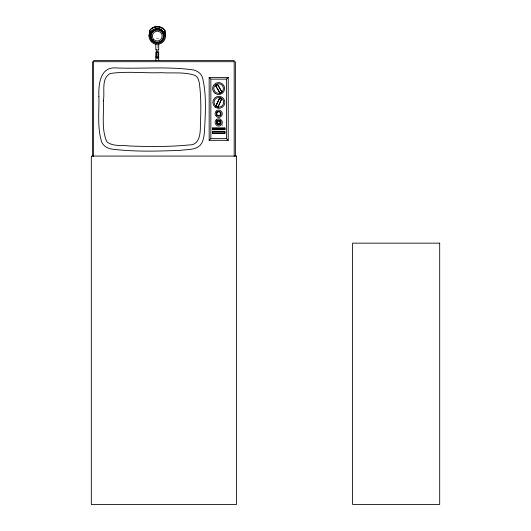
<?xml version="1.0" encoding="UTF-8"?>
<svg xmlns="http://www.w3.org/2000/svg" width="531" height="531" viewBox="0 0 531 531"><rect width="100%" height="100%" fill="white"/><g stroke="black" fill="none" stroke-linecap="round" stroke-linejoin="round"><path stroke-width="0.4" stroke-dasharray="2.65 1.99" d="M222.416 126L222.489 124.612M158.696 39.075L158.696 38.736L155.795 38.736L155.795 39.075M157.919 45.195L157.919 48.533"/><path stroke-width="0.8" d="M165.121 33.871L164.895 30.838C161.371 25.674 153.127 25.667 149.596 30.831L149.37 33.871L149.377 30.632C153.021 25.349 161.47 25.349 165.121 30.632L165.121 33.871L164.218 33.831C162.353 27.273 152.138 27.273 150.273 33.831L149.37 33.871M234.191 156.379L234.191 61.397M164.218 33.831L165.128 33.811L165.493 36.095A8.25 8.25 0 0 1 157.249 44.345A8.25 8.25 0 0 1 148.999 36.095L149.364 33.778L150.273 33.831M148.999 36.095L149.364 33.811M93.589 61.397L93.589 156.379M219.894 93.191A4.752 4.752 0 0 0 221.951 91.982L217.936 84.914L216.303 84.475L215.865 86.128L219.887 93.191L221.951 91.982A4.812 4.812 0 0 0 220.704 84.183A4.812 4.812 0 0 0 213.827 88.08A4.812 4.812 0 0 0 219.874 93.157L221.799 91.963L217.843 85L216.376 84.595L215.984 86.095L216.469 86.998M217.644 102.41L217.863 101.939M216.821 104.202L217.006 103.731M215.865 106.067L219.33 98.746L220.757 98.215L221.274 99.669L217.989 107.083L221.394 99.695L220.816 98.089L219.23 98.673L215.838 106.067A4.733 4.733 0 0 0 217.995 107.089L215.845 106.067A4.812 4.812 0 0 1 216.422 98.175A4.812 4.812 0 0 1 223.604 101.474A4.812 4.812 0 0 1 218.002 107.056M218.872 99.669L219.33 98.746M226.777 78.913L228.23 77.433L209.168 77.433L209.168 140.337L228.23 140.337L228.23 77.433M212.5 129.697L212.5 127.998L224.892 127.998L224.892 129.697L212.5 129.697L212.5 127.998M212.5 133.321L212.5 131.628L224.892 131.628L224.892 133.321L212.5 133.321L212.5 131.628M209.168 140.337L210.621 138.863M224.892 129.697L224.892 127.998M224.892 133.321L224.892 131.628M215.54 128.236L215.553 129.458M216.854 129.451L216.854 128.236M155.809 57.069L158.683 57.069M93.589 60.501L234.191 60.501M93.589 61.709L234.191 61.709M212.739 128.243L224.653 128.243M212.739 129.451L224.653 129.451M212.739 131.874L224.653 131.874M212.739 133.082L224.653 133.082M163.548 31.608L164.856 33.586M149.596 30.831L150.127 31.07L150.021 33.566C151.474 28.767 157.899 27.074 161.836 29.942M215.984 106.034L217.929 106.95M209.168 77.433L210.621 78.913M226.777 138.863L228.23 140.337M217.491 88.803L219.94 93.051M217.975 89.593L217.717 89.135M218.951 91.305L218.672 90.881L219.535 92.394M215.984 86.095L217.577 88.896M165.128 33.811L165.493 36.095M164.378 31.077L164.471 33.566M235.379 61.709L235.379 156.068M158.696 44.305L158.696 49.874M158.683 60.647L158.683 52.045L155.809 52.045L155.809 60.647M157.919 49.283L157.919 58.277L156.572 58.277L156.572 49.283M155.795 44.305L155.795 49.874M92.394 61.709L92.394 156.068M151.634 28.375A9.545 9.545 0 0 1 162.858 28.375M216.894 115.433A2.443 2.443 0 0 0 220.352 115.466A2.443 2.443 0 0 0 220.385 112.014A2.363 2.363 0 0 0 217.013 112.014A2.443 2.443 0 0 0 217.013 115.433M216.894 120.723A2.443 2.443 0 0 1 220.352 120.69A2.443 2.443 0 0 1 220.385 124.148A2.363 2.363 0 0 1 217.013 124.148A2.443 2.443 0 0 1 217.013 120.723M98.885 96.516C99.277 111.669 97.067 127.632 101.786 142.315C103.532 146.018 107.289 148.268 111.211 149.025C134.124 151.919 157.335 151.262 180.361 150.346C186.899 149.277 194.917 150.406 200.101 145.355C203.658 141.618 203.95 136.095 204.528 131.257C205.324 113.302 206.791 94.777 202.397 77.194C200.924 73.364 197.366 70.869 193.476 69.933C167.935 66.322 141.923 68.924 116.229 67.968C100.02 66.395 98.388 84.741 98.885 96.516M103.299 100.936C104.069 114.304 101.295 129.053 106.744 141.651C112.864 146.948 122.123 144.87 129.564 146.005C149.45 146.709 169.442 146.868 189.268 144.936C199.862 145.282 200.419 132.996 200.379 125.296C200.977 111.165 201.216 96.881 199.298 82.843C198.687 80.081 197.824 76.856 195.103 75.448C184.317 71.645 172.442 73.451 161.225 72.687C144.299 73.318 127.015 71.041 110.282 73.497C100.624 78.389 105.218 92.626 103.299 100.936M216.17 111.158L215.599 111.908A3.677 3.677 0 0 0 215.599 115.539L216.913 116.866A3.531 3.531 0 0 0 220.484 116.866L221.792 115.539A3.677 3.677 0 0 0 221.792 111.908L220.484 110.581A3.531 3.531 0 0 0 216.913 110.581L216.17 111.158M216.17 119.867L215.599 120.623A3.677 3.677 0 0 0 215.599 124.247L216.913 125.581A3.531 3.531 0 0 0 220.484 125.581L221.792 124.247A3.677 3.677 0 0 0 221.792 120.623L220.484 119.296A3.531 3.531 0 0 0 216.913 119.289L216.17 119.867M226.545 79.146L210.853 79.146L210.853 138.631L226.545 138.631L226.545 79.146M236.468 156.068L91.305 156.068L91.305 504.45L236.468 504.45L236.468 156.068M439.695 243.158L352.597 243.158L352.597 504.45L439.695 504.45L439.695 243.158M151.8 41A7.328 7.328 0 0 0 164.218 38.365A7.328 7.328 0 0 0 155.722 28.926A7.328 7.328 0 0 0 151.8 41M152.417 40.449A6.505 6.505 0 0 0 163.429 38.106A6.505 6.505 0 0 0 155.895 29.736A6.505 6.505 0 0 0 152.417 40.449M152.623 40.263A6.226 6.226 0 0 0 163.17 38.02A6.226 6.226 0 0 0 155.955 30.008A6.226 6.226 0 0 0 152.623 40.263M153.592 39.387A4.918 4.918 0 0 0 161.922 37.615A4.918 4.918 0 0 0 156.227 31.289A4.918 4.918 0 0 0 153.592 39.387M217.345 112.366A1.951 1.951 0 0 0 217.358 115.101A1.892 1.892 0 0 0 220.053 115.088A1.945 1.945 0 0 0 219.642 112.041A1.892 1.892 0 0 0 217.338 112.366M220.046 121.068A1.892 1.892 0 0 0 217.352 121.068A1.951 1.951 0 0 0 217.352 123.803A1.892 1.892 0 0 0 220.046 123.803A1.951 1.951 0 0 0 220.046 121.068M217.843 123.278A1.201 1.201 0 0 0 219.854 122.754A1.201 1.201 0 0 0 218.394 121.274A1.201 1.201 0 0 0 217.843 123.278M215.174 107.063A6.007 6.007 0 0 0 224.819 103.167A6.007 6.007 0 0 0 216.621 96.768A6.007 6.007 0 0 0 215.174 107.063M215.228 93.483A6.007 6.007 0 0 0 224.6 88.982A6.007 6.007 0 0 0 216.017 83.115A6.007 6.007 0 0 0 215.228 93.483"/></g></svg>
